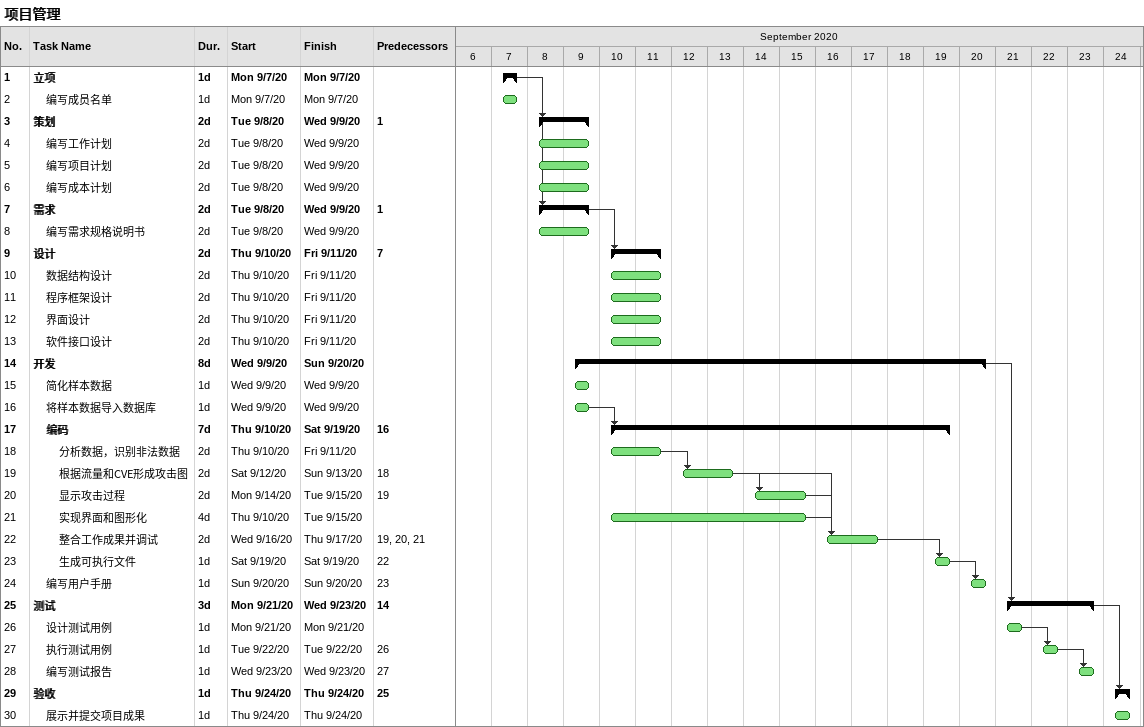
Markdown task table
项目管理

| ID | Level | Task | Duration | Start | Finish | Predecessors |
|---|---|---|---|---|---|---|
| 1 | 1 | **立项** | 1d | 2020-09-07 | 2020-09-07 |  |
| 2 | 2 | 编写成员名单 | 1d | 2020-09-07 | 2020-09-07 |  |
| 3 | 1 | **策划** | 2d | 2020-09-08 | 2020-09-09 | 1 |
| 4 | 2 | 编写工作计划 | 2d | 2020-09-08 | 2020-09-09 |  |
| 5 | 2 | 编写项目计划 | 2d | 2020-09-08 | 2020-09-09 |  |
| 6 | 2 | 编写成本计划 | 2d | 2020-09-08 | 2020-09-09 |  |
| 7 | 1 | **需求** | 2d | 2020-09-08 | 2020-09-09 | 1 |
| 8 | 2 | 编写需求规格说明书 | 2d | 2020-09-08 | 2020-09-09 |  |
| 9 | 1 | **设计** | 2d | 2020-09-10 | 2020-09-11 | 7 |
| 10 | 2 | 数据结构设计 | 2d | 2020-09-10 | 2020-09-11 |  |
| 11 | 2 | 程序框架设计 | 2d | 2020-09-10 | 2020-09-11 |  |
| 12 | 2 | 界面设计 | 2d | 2020-09-10 | 2020-09-11 |  |
| 13 | 2 | 软件接口设计 | 2d | 2020-09-10 | 2020-09-11 |  |
| 14 | 1 | **开发** | 8d | 2020-09-09 | 2020-09-20 |  |
| 15 | 2 | 简化样本数据 | 1d | 2020-09-09 | 2020-09-09 |  |
| 16 | 2 | 将样本数据导入数据库 | 1d | 2020-09-09 | 2020-09-09 |  |
| 17 | 2 | **编码** | 7d | 2020-09-10 | 2020-09-19 | 16 |
| 18 | 3 | 分析数据，识别非法数据 | 2d | 2020-09-10 | 2020-09-11 |  |
| 19 | 3 | 根据流量和CVE形成攻击图 | 2d | 2020-09-12 | 2020-09-13 | 18 |
| 20 | 3 | 显示攻击过程 | 2d | 2020-09-14 | 2020-09-15 | 19 |
| 21 | 3 | 实现界面和图形化 | 4d | 2020-09-10 | 2020-09-15 |  |
| 22 | 3 | 整合工作成果并调试 | 2d | 2020-09-16 | 2020-09-17 | 19, 20, 21 |
| 23 | 3 | 生成可执行文件 | 1d | 2020-09-19 | 2020-09-19 | 22 |
| 24 | 2 | 编写用户手册 | 1d | 2020-09-20 | 2020-09-20 | 23 |
| 25 | 1 | **测试** | 3d | 2020-09-21 | 2020-09-23 | 14 |
| 26 | 2 | 设计测试用例 | 1d | 2020-09-21 | 2020-09-21 |  |
| 27 | 2 | 执行测试用例 | 1d | 2020-09-22 | 2020-09-22 | 26 |
| 28 | 2 | 编写测试报告 | 1d | 2020-09-23 | 2020-09-23 | 27 |
| 29 | 1 | **验收** | 1d | 2020-09-24 | 2020-09-24 | 25 |
| 30 | 2 | 展示并提交项目成果 | 1d | 2020-09-24 | 2020-09-24 |  |
